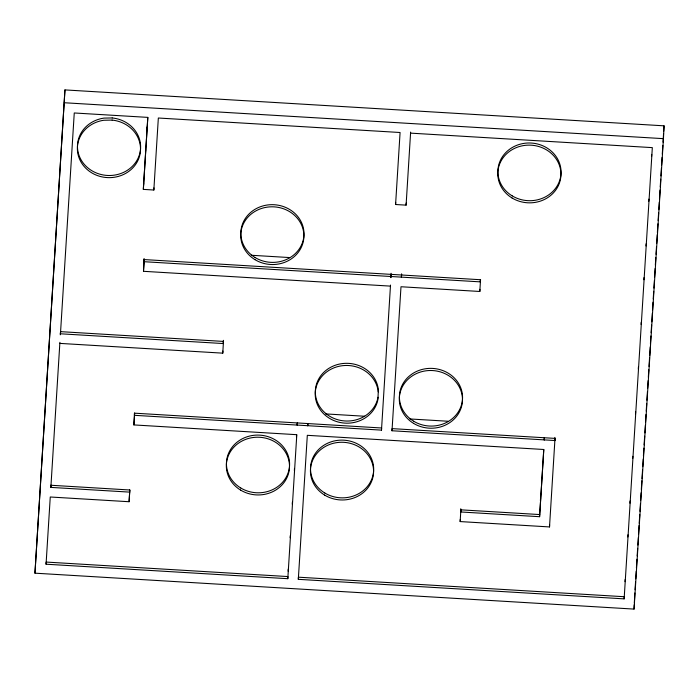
<?xml version="1.0" encoding="UTF-8"?>
<svg xmlns="http://www.w3.org/2000/svg" width="699" height="699" viewBox="0 0 699 699"><rect width="100%" height="100%" fill="white"/><g stroke="black" fill="none" stroke-linecap="round" stroke-linejoin="round"><path stroke-width="1.05" d="M34.95 573.171L64.955 89.909L664.05 125.829L663.447 138.655L634.045 609.091L34.95 573.171L64.955 89.909M46.064 564.207L46.16 562.066L287.901 576.561L287.805 578.693L46.064 564.207L50.258 496.998L129.088 501.725L129.691 492.122L129.787 489.99L50.957 485.263L50.861 487.395L129.691 492.122M50.712 487.378L50.817 485.237M60.263 334.83L60.367 332.698M60.455 333.79L60.56 331.649L223.47 341.418L223.374 343.558L60.455 333.79L74.26 112.976L147.83 117.388L143.33 189.385L153.841 190.023L158.341 118.017L400.081 132.504L395.582 204.51L406.093 205.139L410.628 132.076M143.33 189.385L147.795 117.397M143.531 185.113L143.636 182.972M129.088 501.725L129.787 489.99M129.542 492.096L129.647 489.964M287.805 578.693L296.804 434.691L133.885 424.922L134.592 413.179L381.584 427.989L381.488 430.13L134.488 415.32L134.592 413.179M134.339 415.293L134.444 413.153M390.488 286.118L143.487 271.308L144.186 259.574L480.528 279.731L480.423 281.872L144.09 261.706L144.186 259.574M143.942 261.688L144.09 258.473M153.841 190.023L153.946 187.882M59.861 343.392L222.771 353.152L222.876 351.02M223.226 343.532L223.374 340.326M288.154 571.214L288.259 569.073M297.258 425.062L297.355 422.921M298.316 579.331L298.412 577.191L624.242 596.719L624.137 598.86L298.316 579.331L307.315 435.32L543.796 449.492L539.602 516.701L460.772 511.974L460.868 509.833L539.698 514.56L539.602 516.701M307.761 425.691L307.866 423.55L307.717 425.735M390.89 277.564L391.091 273.283M395.582 204.51L395.686 202.369M391.999 430.759L392.095 428.618L555.006 438.387L554.91 440.527L391.999 430.759L400.99 286.747L479.82 291.474L480.528 279.731M401.444 277.119L401.602 273.912L401.392 277.162M406.093 205.139L406.198 203.007M555.006 438.387L549.51 526.932L460.169 521.576L460.274 519.436M460.624 511.948L460.772 508.741M479.82 291.474L479.925 289.334M480.274 281.846L480.379 279.705M544.25 439.872L544.355 437.731L544.198 439.916M549.51 526.932L549.606 524.792M634.045 609.091L634.246 604.81M634.351 602.678L634.858 592.988M50.861 487.395L59.896 342.335M145.479 151.84L145.619 149.691M146.895 129.271L147.026 127.122M133.885 424.922L134.488 415.32M143.487 271.308L144.09 261.706M222.771 353.152L223.47 341.418M290.164 537.714L290.303 535.548M292.261 504.145L292.4 501.978M294.358 470.576L294.497 468.409M296.455 437.015L296.594 434.848M297.206 425.106L297.337 422.939M390.82 277.617L391.021 274.366M381.488 430.13L390.514 285.061M460.169 521.576L460.868 509.833M540.406 500.615L540.545 498.448M539.698 514.56L543.761 449.527M554.7 440.65L554.901 437.408M625.011 581.664L625.151 579.488M627.807 536.981L627.947 534.796M629.921 503.193L630.052 501.008M632.709 458.509L632.848 456.325M635.505 413.817L635.636 411.641M638.301 369.133L638.432 366.949M641.088 324.441L641.228 322.265M643.884 279.757L644.015 277.573M645.99 245.969L646.129 243.785M648.786 201.277L648.925 199.101M651.582 156.593L651.713 154.418M624.137 598.86L652.333 147.629L410.593 133.133M635.059 589.72L635.54 582.101M635.74 578.833L636.221 571.214M636.422 567.946L636.964 559.235M637.173 555.967L637.645 548.339M637.855 545.08L638.327 537.452M638.528 534.185L639.078 525.473M639.209 523.298L639.76 514.586M639.961 511.319L640.441 503.699M640.642 500.432L641.114 492.804M641.324 489.536L641.865 480.825M642.005 478.649L642.547 469.938M642.748 466.67L643.229 459.051M643.429 455.783L643.91 448.155M644.111 444.887L644.653 436.176M644.862 432.917L645.334 425.289M645.544 422.021L646.016 414.402M646.226 411.134L646.697 403.515M646.898 400.247L647.449 391.536M647.65 388.268L648.13 380.64M648.331 377.373L648.803 369.754M649.013 366.486L649.554 357.774M649.694 355.599L650.236 346.887M650.437 343.62L650.918 335.992M651.119 332.724L651.599 325.105M651.8 321.837L652.342 313.126M652.551 309.858L653.023 302.239M653.233 298.971L653.705 291.352M653.914 288.084L654.386 280.456M654.587 277.188L655.138 268.477M655.339 265.209L655.819 257.59M656.02 254.322L656.501 246.703M656.702 243.435L657.243 234.724M657.383 232.54L657.925 223.829M658.126 220.561L658.607 212.942M658.808 209.674L659.288 202.055M659.489 198.787L660.039 190.076M660.24 186.808L660.712 179.189M660.922 175.921L661.394 168.293M661.604 165.025L662.075 157.406M662.285 154.138L662.827 145.427M663.028 142.159L663.569 133.448M663.709 131.272L664.05 125.829M64.343 102.744L663.447 138.655M251.36 255.266L289.456 257.555M325.507 413.904L364.677 416.246M409.981 418.963L447.989 421.244M378.238 391.859A31.586 28.86 2.7 0 0 330.819 369.299A31.586 28.86 2.7 0 0 328.853 417.932A31.586 28.86 2.7 0 0 377.941 399.382L378.342 389.719A31.586 28.86 2.7 0 0 330.924 367.158A31.586 28.86 2.7 0 0 328.958 415.791A31.586 28.86 2.7 0 0 378.037 397.242M112.19 117.948L103.95 118.114A31.586 28.86 2.7 0 0 82.954 162.701A31.586 28.86 2.7 0 0 136.2 161.591A31.586 28.86 2.7 0 0 112.19 117.948M112.093 120.088L103.845 120.254A31.586 28.86 2.7 0 0 82.849 164.833A31.586 28.86 2.7 0 0 136.095 163.732A31.586 28.86 2.7 0 0 112.093 120.088M240.587 490.086A31.586 28.86 2.7 0 0 289.447 467.972A31.586 28.86 2.7 0 0 243.706 440.195A31.586 28.86 2.7 0 0 240.587 490.086M413.555 423.358A31.586 28.86 2.7 0 0 462.415 401.252A31.586 28.86 2.7 0 0 416.674 373.476A31.586 28.86 2.7 0 0 413.555 423.358M512.044 197.983A31.586 28.86 2.7 0 0 560.895 175.877A31.586 28.86 2.7 0 0 515.154 148.101A31.586 28.86 2.7 0 0 512.044 197.983M254.986 259.67A31.586 28.86 2.7 0 0 303.847 237.555A31.586 28.86 2.7 0 0 258.106 209.779A31.586 28.86 2.7 0 0 254.986 259.67M324.677 495.119A31.586 28.86 2.7 0 0 373.528 473.013A31.586 28.86 2.7 0 0 327.787 445.237A31.586 28.86 2.7 0 0 324.677 495.119M413.659 421.217A31.586 28.86 2.7 0 0 462.511 399.112A31.586 28.86 2.7 0 0 416.779 371.335A31.586 28.86 2.7 0 0 413.659 421.217M255.091 257.529A31.586 28.86 2.7 0 0 303.943 235.423A31.586 28.86 2.7 0 0 258.211 207.638A31.586 28.86 2.7 0 0 255.091 257.529M324.773 492.987A31.586 28.86 2.7 0 0 373.633 470.873A31.586 28.86 2.7 0 0 327.892 443.096A31.586 28.86 2.7 0 0 324.773 492.987M240.692 487.946A31.586 28.86 2.7 0 0 289.543 465.831A31.586 28.86 2.7 0 0 243.811 438.055A31.586 28.86 2.7 0 0 240.692 487.946M512.14 195.842A31.586 28.86 2.7 0 0 561 173.736A31.586 28.86 2.7 0 0 515.259 145.96A31.586 28.86 2.7 0 0 512.14 195.842"/></g></svg>
